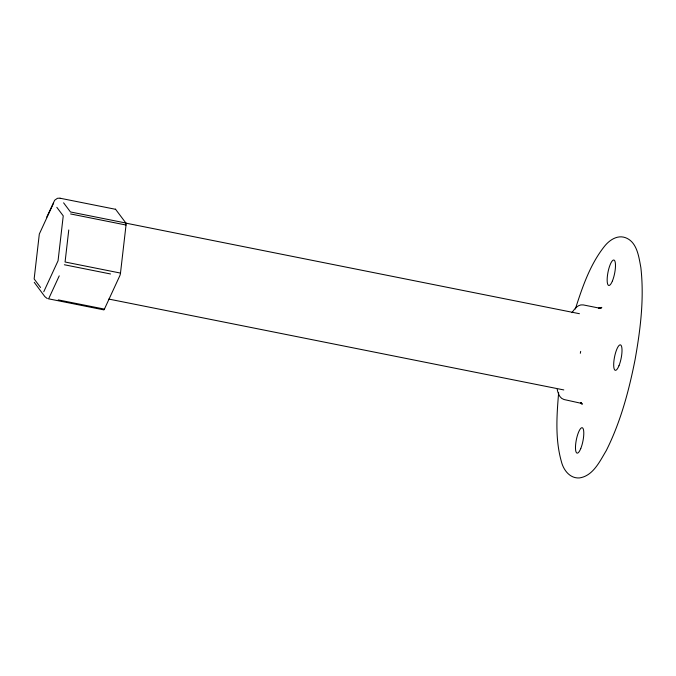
<?xml version="1.0" encoding="UTF-8"?>
<svg xmlns="http://www.w3.org/2000/svg" width="676" height="676" viewBox="0 0 676 676"><rect width="100%" height="100%" fill="white"/><g stroke="black" fill="none" stroke-linecap="round" stroke-linejoin="round"><path stroke-width="1.01" d="M558.646 392.688C556.72 415.495 555.064 439.121 561.35 461.421C563.345 469.854 569.758 478.532 579.298 477.949C593.029 476.09 599.84 461.243 606.211 450.698C620.593 422.094 628.908 390.872 635.085 359.59C640.493 329.28 644.338 298.2 640.84 267.442C638.82 256.838 637.147 241.932 625.393 237.648C617.163 234.682 609.152 240.31 604.276 246.571C589.92 264.781 582.357 287.207 575.344 309.008M68.766 229.975L65.073 262.009L120.489 273.079A2.881 0.744 -78.7 0 1 119.779 275.816L104.417 309.109A2.881 0.744 -78.7 0 1 103.546 309.811L48.131 298.741M120.489 273.079L126.032 225.032A2.881 0.744 -78.7 0 0 125.88 223.021L115.588 209.306A2.881 0.744 -78.7 0 0 115.334 209.205M46.762 217.08L54.68 200.231L57.452 198.296L59.987 198.136M53.615 203.045L39.318 234.04L34.146 278.943L40.56 287.486M43.763 291.753L58.06 260.759L63.24 215.864L56.826 207.321M49.002 298.048L59.243 275.85M572.014 312.701C574.456 308.873 578.132 304.056 583.278 304.918L599.722 308.205L598.716 308.087L601.15 308.07L599.857 308.248L601.826 307.377L600.415 308.028M60.164 198.245L115.588 209.306M125.88 223.021L70.465 211.96L63.595 202.817M125.491 223.063L579.433 313.706M70.617 213.962L126.032 225.032M64.364 264.755L110.543 273.974M108.819 299.079L563.792 389.925M58.237 299.89L104.417 309.109M47.185 298.488L44.878 296.663L34.248 282.315M581.208 403.048L582.23 404.273L580.752 402.719L581.867 403.462L564.004 399.524C559.584 398.274 558.08 393.373 557.176 389.384M580.676 351.385A36.749 9.532 -78.7 0 1 580.312 353.295M580.76 448.56A12.971 3.363 -78.7 0 0 582.543 427.874A12.971 3.363 -78.7 0 0 575.606 444.85A12.971 3.363 -78.7 0 0 580.76 448.56M618.979 365.716A12.971 3.363 -78.7 0 0 620.754 345.022A12.971 3.363 -78.7 0 0 613.816 362.006A12.971 3.363 -78.7 0 0 618.979 365.716M612.448 280.87A12.971 3.363 -78.7 0 0 614.231 260.184A12.971 3.363 -78.7 0 0 607.285 277.16A12.971 3.363 -78.7 0 0 612.448 280.87"/></g></svg>
